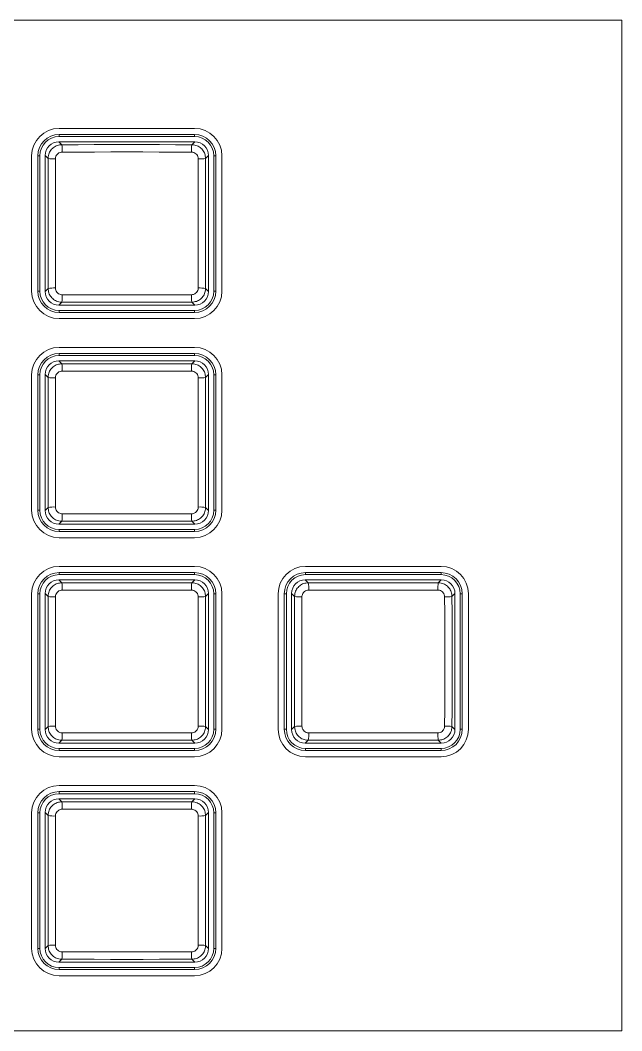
# Model space of a CAD drawing. Header units: millimetres. Extents: x 69 to 580, y 43 to 425.
# Drawn here: x 123.56 to 145.53, y 124.94 to 161.85 of the extents above; entities that cross this region are included whole.
import ezdxf

# ---------------------------------------------------------------- set-up
doc = ezdxf.new("R2010")
doc.units = ezdxf.units.MM

msp = doc.modelspace()

# ---------------------------------------------------------------- linework, layer by layer
at = {"color": 7, "linetype": 'Continuous', "lineweight": 15}
for p, q in [((76.5026, 161.8518), (145.5276, 161.8518)), ((145.5276, 161.8518), (145.5276, 124.9428)), ((129.9276, 157.9028), (124.9776, 157.9028)), ((124.9776, 157.6778), (129.9276, 157.6778)), ((124.9776, 157.6028), (124.9776, 157.6778)), ((129.9276, 157.6028), (124.9776, 157.6028)), ((129.9276, 157.6028), (129.9276, 157.6778)), ((124.9697, 157.4124), (125.0775, 157.3046)), ((124.9697, 157.4124), (129.9354, 157.4124)), ((129.8276, 157.3046), (129.9354, 157.4124)), ((123.9776, 156.9028), (123.9776, 151.9528)), ((124.2026, 151.9528), (124.2026, 156.9028)), ((124.2026, 156.9028), (124.2776, 156.9028)), ((124.2776, 156.9028), (124.2776, 151.9528)), ((124.5778, 156.8049), (124.47, 156.9127)), ((124.47, 151.947), (124.47, 156.9127)), ((130.4351, 156.9127), (130.3273, 156.8049)), ((130.4351, 156.9127), (130.4351, 151.947)), ((130.6276, 151.9528), (130.6276, 156.9028)), ((130.6276, 156.9028), (130.7026, 156.9028)), ((130.7026, 156.9028), (130.7026, 151.9528)), ((130.9276, 151.9528), (130.9276, 156.9028)), ((124.2026, 151.9528), (124.2776, 151.9528)), ((124.47, 151.947), (124.5778, 152.0548)), ((130.3273, 152.0548), (130.4351, 151.947)), ((130.6276, 151.9528), (130.7026, 151.9528)), ((125.0775, 151.5551), (124.9697, 151.4473)), ((129.9354, 151.4473), (124.9697, 151.4473)), ((129.9354, 151.4473), (129.8276, 151.5551)), ((124.9776, 151.1778), (124.9776, 151.2528)), ((124.9776, 151.2528), (129.9276, 151.2528)), ((129.9276, 151.1778), (124.9776, 151.1778)), ((129.9276, 151.1778), (129.9276, 151.2528)), ((124.9776, 150.9528), (129.9276, 150.9528)), ((129.9276, 149.9028), (124.9776, 149.9028)), ((124.9776, 149.6778), (129.9276, 149.6778)), ((124.9776, 149.6028), (124.9776, 149.6778)), ((129.9276, 149.6028), (124.9776, 149.6028)), ((129.9276, 149.6028), (129.9276, 149.6778)), ((124.9697, 149.4124), (125.0775, 149.3046)), ((124.9697, 149.4124), (129.9354, 149.4124)), ((129.8276, 149.3046), (129.9354, 149.4124)), ((123.9776, 148.9028), (123.9776, 143.9528)), ((124.2026, 143.9528), (124.2026, 148.9028)), ((124.2026, 148.9028), (124.2776, 148.9028)), ((124.2776, 148.9028), (124.2776, 143.9528)), ((124.5778, 148.8049), (124.47, 148.9127)), ((124.47, 143.947), (124.47, 148.9127)), ((130.4351, 148.9127), (130.3273, 148.8049)), ((130.4351, 148.9127), (130.4351, 143.947)), ((130.6276, 143.9528), (130.6276, 148.9028)), ((130.6276, 148.9028), (130.7026, 148.9028)), ((130.7026, 148.9028), (130.7026, 143.9528)), ((130.9276, 143.9528), (130.9276, 148.9028)), ((124.2026, 143.9528), (124.2776, 143.9528)), ((124.47, 143.947), (124.5778, 144.0548)), ((130.3273, 144.0548), (130.4351, 143.947)), ((130.6276, 143.9528), (130.7026, 143.9528)), ((125.0775, 143.5551), (124.9697, 143.4473)), ((129.9354, 143.4473), (124.9697, 143.4473)), ((124.9776, 143.1778), (124.9776, 143.2528)), ((124.9776, 143.2528), (129.9276, 143.2528)), ((129.9354, 143.4473), (129.8276, 143.5551)), ((129.9276, 143.1778), (129.9276, 143.2528)), ((129.9276, 143.1778), (124.9776, 143.1778)), ((124.9776, 142.9528), (129.9276, 142.9528)), ((129.9276, 141.9028), (124.9776, 141.9028)), ((138.9276, 141.9028), (133.9776, 141.9028)), ((124.9697, 141.4124), (125.0775, 141.3046)), ((124.9697, 141.4124), (129.9354, 141.4124)), ((124.9776, 141.6778), (129.9276, 141.6778)), ((124.9776, 141.6028), (124.9776, 141.6778)), ((129.9276, 141.6028), (124.9776, 141.6028)), ((129.8276, 141.3046), (129.9354, 141.4124)), ((129.9276, 141.6028), (129.9276, 141.6778)), ((133.9697, 141.4124), (134.0775, 141.3046)), ((133.9697, 141.4124), (138.9354, 141.4124)), ((133.9776, 141.6778), (138.9276, 141.6778)), ((133.9776, 141.6028), (133.9776, 141.6778)), ((138.9276, 141.6028), (133.9776, 141.6028)), ((138.8276, 141.3046), (138.9354, 141.4124)), ((138.9276, 141.6028), (138.9276, 141.6778)), ((123.9776, 140.9028), (123.9776, 135.9528)), ((124.2026, 135.9528), (124.2026, 140.9028)), ((124.2026, 140.9028), (124.2776, 140.9028)), ((124.2776, 140.9028), (124.2776, 135.9528)), ((124.5778, 140.8049), (124.47, 140.9127)), ((124.47, 135.947), (124.47, 140.9127)), ((130.4351, 140.9127), (130.3273, 140.8049)), ((130.4351, 140.9127), (130.4351, 135.947)), ((130.6276, 135.9528), (130.6276, 140.9028)), ((130.6276, 140.9028), (130.7026, 140.9028)), ((130.7026, 140.9028), (130.7026, 135.9528)), ((130.9276, 135.9528), (130.9276, 140.9028)), ((132.9776, 140.9028), (132.9776, 135.9528)), ((133.2026, 135.9528), (133.2026, 140.9028)), ((133.2026, 140.9028), (133.2776, 140.9028)), ((133.2776, 140.9028), (133.2776, 135.9528)), ((133.5778, 140.8049), (133.47, 140.9127)), ((133.47, 135.947), (133.47, 140.9127)), ((139.4351, 140.9127), (139.3273, 140.8049)), ((139.4351, 140.9127), (139.4351, 135.947)), ((139.6276, 135.9528), (139.6276, 140.9028)), ((139.6276, 140.9028), (139.7026, 140.9028)), ((139.7026, 140.9028), (139.7026, 135.9528)), ((139.9276, 135.9528), (139.9276, 140.9028)), ((124.2026, 135.9528), (124.2776, 135.9528)), ((124.47, 135.947), (124.5778, 136.0548)), ((130.3273, 136.0548), (130.4351, 135.947)), ((130.6276, 135.9528), (130.7026, 135.9528)), ((133.2026, 135.9528), (133.2776, 135.9528)), ((133.47, 135.947), (133.5778, 136.0548)), ((139.3273, 136.0548), (139.4351, 135.947)), ((139.6276, 135.9528), (139.7026, 135.9528)), ((125.0775, 135.5551), (124.9697, 135.4473)), ((129.9354, 135.4473), (129.8276, 135.5551)), ((134.0775, 135.5551), (133.9697, 135.4473)), ((138.9354, 135.4473), (138.8276, 135.5551)), ((129.9354, 135.4473), (124.9697, 135.4473)), ((124.9776, 135.1778), (124.9776, 135.2528)), ((124.9776, 135.2528), (129.9276, 135.2528)), ((129.9276, 135.1778), (124.9776, 135.1778)), ((129.9276, 135.1778), (129.9276, 135.2528)), ((138.9354, 135.4473), (133.9697, 135.4473)), ((133.9776, 135.1778), (133.9776, 135.2528)), ((133.9776, 135.2528), (138.9276, 135.2528)), ((138.9276, 135.1778), (133.9776, 135.1778)), ((138.9276, 135.1778), (138.9276, 135.2528)), ((124.9776, 134.9528), (129.9276, 134.9528)), ((133.9776, 134.9528), (138.9276, 134.9528)), ((129.9276, 133.9028), (124.9776, 133.9028)), ((124.9776, 133.6778), (129.9276, 133.6778)), ((124.9776, 133.6028), (124.9776, 133.6778)), ((129.9276, 133.6028), (129.9276, 133.6778)), ((124.9697, 133.4124), (125.0775, 133.3046)), ((124.9697, 133.4124), (129.9354, 133.4124)), ((129.9276, 133.6028), (124.9776, 133.6028)), ((129.8276, 133.3046), (129.9354, 133.4124)), ((123.9776, 132.9028), (123.9776, 127.9528)), ((124.2026, 127.9528), (124.2026, 132.9028)), ((124.2026, 132.9028), (124.2776, 132.9028)), ((124.2776, 132.9028), (124.2776, 127.9528)), ((124.5778, 132.8049), (124.47, 132.9127)), ((124.47, 127.947), (124.47, 132.9127)), ((130.4351, 132.9127), (130.3273, 132.8049)), ((130.4351, 132.9127), (130.4351, 127.947)), ((130.6276, 127.9528), (130.6276, 132.9028)), ((130.6276, 132.9028), (130.7026, 132.9028)), ((130.7026, 132.9028), (130.7026, 127.9528)), ((130.9276, 127.9528), (130.9276, 132.9028)), ((124.2026, 127.9528), (124.2776, 127.9528)), ((124.47, 127.947), (124.5778, 128.0548)), ((130.3273, 128.0548), (130.4351, 127.947)), ((130.6276, 127.9528), (130.7026, 127.9528)), ((125.0775, 127.5551), (124.9697, 127.4473)), ((129.9354, 127.4473), (124.9697, 127.4473)), ((129.9354, 127.4473), (129.8276, 127.5551)), ((124.9776, 127.1778), (124.9776, 127.2528)), ((124.9776, 127.2528), (129.9276, 127.2528)), ((129.9276, 127.1778), (124.9776, 127.1778)), ((129.9276, 127.1778), (129.9276, 127.2528)), ((124.9776, 126.9528), (129.9276, 126.9528)), ((145.5276, 124.9428), (76.5026, 124.9428))]:
    msp.add_line(p, q, dxfattribs=at)
at = {"color": 7, "linetype": 'Continuous', "lineweight": 15, "flags": 128}
for points in [[(125.0775, 157.3046), (125.6707, 157.3058), (126.2644, 157.3067), (126.8584, 157.3072), (127.4526, 157.3074), (128.0468, 157.3072), (128.6408, 157.3067), (129.2345, 157.3058), (129.8276, 157.3046)], [(129.8108, 157.0361), (129.2218, 157.0374), (128.6324, 157.0382), (128.0426, 157.0388), (127.4526, 157.0389), (126.8626, 157.0388), (126.2728, 157.0382), (125.6833, 157.0374), (125.0944, 157.0361)], [(124.5778, 152.0548), (124.5766, 152.648), (124.5757, 153.2417), (124.5752, 153.8357), (124.575, 154.4299), (124.5752, 155.0241), (124.5757, 155.6181), (124.5766, 156.2117), (124.5778, 156.8049)], [(124.8463, 156.7881), (124.8451, 156.1991), (124.8442, 155.6096), (124.8437, 155.0198), (124.8435, 154.4299), (124.8437, 153.8399), (124.8442, 153.2501), (124.8451, 152.6606), (124.8463, 152.0717)], [(130.0589, 152.0717), (130.0601, 152.6606), (130.0609, 153.2501), (130.0615, 153.8399), (130.0616, 154.4299), (130.0615, 155.0198), (130.0609, 155.6096), (130.0601, 156.1991), (130.0589, 156.7881)], [(130.3273, 156.8049), (130.3285, 156.2117), (130.3294, 155.6181), (130.3299, 155.0241), (130.3301, 154.4299), (130.3299, 153.8357), (130.3294, 153.2417), (130.3285, 152.648), (130.3273, 152.0548)], [(125.0944, 151.8236), (125.6833, 151.8224), (126.2728, 151.8215), (126.8626, 151.821), (127.4526, 151.8208), (128.0426, 151.821), (128.6324, 151.8215), (129.2218, 151.8224), (129.8108, 151.8236)], [(129.8276, 151.5551), (129.2345, 151.5539), (128.6408, 151.553), (128.0468, 151.5525), (127.4526, 151.5523), (126.8584, 151.5525), (126.2644, 151.553), (125.6707, 151.5539), (125.0775, 151.5551)], [(125.0775, 149.3046), (125.6707, 149.3058), (126.2644, 149.3067), (126.8584, 149.3072), (127.4526, 149.3074), (128.0468, 149.3072), (128.6408, 149.3067), (129.2345, 149.3058), (129.8276, 149.3046)], [(124.5778, 144.0548), (124.5766, 144.648), (124.5757, 145.2417), (124.5752, 145.8357), (124.575, 146.4299), (124.5752, 147.0241), (124.5757, 147.6181), (124.5766, 148.2117), (124.5778, 148.8049)], [(124.8463, 148.7881), (124.8451, 148.1991), (124.8442, 147.6096), (124.8437, 147.0198), (124.8435, 146.4299), (124.8437, 145.8399), (124.8442, 145.2501), (124.8451, 144.6606), (124.8463, 144.0717)], [(129.8108, 149.0361), (129.2218, 149.0374), (128.6324, 149.0382), (128.0426, 149.0388), (127.4526, 149.0389), (126.8626, 149.0388), (126.2728, 149.0382), (125.6833, 149.0374), (125.0944, 149.0361)], [(130.0589, 144.0717), (130.0601, 144.6606), (130.0609, 145.2501), (130.0615, 145.8399), (130.0616, 146.4299), (130.0615, 147.0198), (130.0609, 147.6096), (130.0601, 148.1991), (130.0589, 148.7881)], [(130.3273, 148.8049), (130.3285, 148.2117), (130.3294, 147.6181), (130.3299, 147.0241), (130.3301, 146.4299), (130.3299, 145.8357), (130.3294, 145.2417), (130.3285, 144.648), (130.3273, 144.0548)], [(125.0944, 143.8236), (125.6833, 143.8224), (126.2728, 143.8215), (126.8626, 143.821), (127.4526, 143.8208), (128.0426, 143.821), (128.6324, 143.8215), (129.2218, 143.8224), (129.8108, 143.8236)], [(129.8276, 143.5551), (129.2345, 143.5539), (128.6408, 143.553), (128.0468, 143.5525), (127.4526, 143.5523), (126.8584, 143.5525), (126.2644, 143.553), (125.6707, 143.5539), (125.0775, 143.5551)], [(125.0775, 141.3046), (125.6707, 141.3058), (126.2644, 141.3067), (126.8584, 141.3072), (127.4526, 141.3074), (128.0468, 141.3072), (128.6408, 141.3067), (129.2345, 141.3058), (129.8276, 141.3046)], [(129.8108, 141.0361), (129.2218, 141.0374), (128.6324, 141.0382), (128.0426, 141.0388), (127.4526, 141.0389), (126.8626, 141.0388), (126.2728, 141.0382), (125.6833, 141.0374), (125.0944, 141.0361)], [(134.0775, 141.3046), (134.6707, 141.3058), (135.2644, 141.3067), (135.8584, 141.3072), (136.4526, 141.3074), (137.0468, 141.3072), (137.6408, 141.3067), (138.2345, 141.3058), (138.8276, 141.3046)], [(138.8108, 141.0361), (138.2218, 141.0374), (137.6324, 141.0382), (137.0425, 141.0388), (136.4526, 141.0389), (135.8626, 141.0388), (135.2728, 141.0382), (134.6833, 141.0374), (134.0944, 141.0361)], [(124.5778, 136.0548), (124.5766, 136.648), (124.5757, 137.2417), (124.5752, 137.8357), (124.575, 138.4299), (124.5752, 139.0241), (124.5757, 139.6181), (124.5766, 140.2117), (124.5778, 140.8049)], [(124.8463, 140.7881), (124.8451, 140.1991), (124.8442, 139.6096), (124.8437, 139.0198), (124.8435, 138.4299), (124.8437, 137.8399), (124.8442, 137.2501), (124.8451, 136.6606), (124.8463, 136.0717)], [(130.0589, 136.0717), (130.0601, 136.6606), (130.0609, 137.2501), (130.0615, 137.8399), (130.0616, 138.4299), (130.0615, 139.0198), (130.0609, 139.6096), (130.0601, 140.1991), (130.0589, 140.7881)], [(130.3273, 140.8049), (130.3285, 140.2117), (130.3294, 139.6181), (130.3299, 139.0241), (130.3301, 138.4299), (130.3299, 137.8357), (130.3294, 137.2417), (130.3285, 136.648), (130.3273, 136.0548)], [(133.5778, 136.0548), (133.5766, 136.648), (133.5757, 137.2417), (133.5752, 137.8357), (133.575, 138.4299), (133.5752, 139.0241), (133.5757, 139.6181), (133.5766, 140.2117), (133.5778, 140.8049)], [(133.8463, 140.7881), (133.8451, 140.1991), (133.8442, 139.6096), (133.8437, 139.0198), (133.8435, 138.4299), (133.8437, 137.8399), (133.8442, 137.2501), (133.8451, 136.6606), (133.8463, 136.0717)], [(139.0589, 136.0717), (139.0601, 136.6606), (139.0609, 137.2501), (139.0615, 137.8399), (139.0616, 138.4299), (139.0615, 139.0198), (139.0609, 139.6096), (139.0601, 140.1991), (139.0589, 140.7881)], [(139.3273, 140.8049), (139.3285, 140.2117), (139.3294, 139.6181), (139.3299, 139.0241), (139.3301, 138.4299), (139.3299, 137.8357), (139.3294, 137.2417), (139.3285, 136.648), (139.3273, 136.0548)], [(129.8276, 135.5551), (129.2345, 135.5539), (128.6408, 135.553), (128.0468, 135.5525), (127.4526, 135.5523), (126.8584, 135.5525), (126.2644, 135.553), (125.6707, 135.5539), (125.0775, 135.5551)], [(125.0944, 135.8236), (125.6833, 135.8224), (126.2728, 135.8215), (126.8626, 135.821), (127.4526, 135.8208), (128.0426, 135.821), (128.6324, 135.8215), (129.2218, 135.8224), (129.8108, 135.8236)], [(138.8276, 135.5551), (138.2345, 135.5539), (137.6408, 135.553), (137.0468, 135.5525), (136.4526, 135.5523), (135.8584, 135.5525), (135.2644, 135.553), (134.6707, 135.5539), (134.0775, 135.5551)], [(134.0944, 135.8236), (134.6833, 135.8224), (135.2728, 135.8215), (135.8626, 135.821), (136.4526, 135.8208), (137.0425, 135.821), (137.6324, 135.8215), (138.2218, 135.8224), (138.8108, 135.8236)], [(125.0775, 133.3046), (125.6707, 133.3058), (126.2644, 133.3067), (126.8584, 133.3072), (127.4526, 133.3074), (128.0468, 133.3072), (128.6408, 133.3067), (129.2345, 133.3058), (129.8276, 133.3046)], [(129.8108, 133.0361), (129.2218, 133.0374), (128.6324, 133.0382), (128.0426, 133.0388), (127.4526, 133.0389), (126.8626, 133.0388), (126.2728, 133.0382), (125.6833, 133.0374), (125.0944, 133.0361)], [(124.5778, 128.0548), (124.5766, 128.648), (124.5757, 129.2417), (124.5752, 129.8357), (124.575, 130.4299), (124.5752, 131.0241), (124.5757, 131.6181), (124.5766, 132.2117), (124.5778, 132.8049)], [(124.8463, 132.7881), (124.8451, 132.1991), (124.8442, 131.6096), (124.8437, 131.0198), (124.8435, 130.4299), (124.8437, 129.8399), (124.8442, 129.2501), (124.8451, 128.6606), (124.8463, 128.0717)], [(130.0589, 128.0717), (130.0601, 128.6606), (130.0609, 129.2501), (130.0615, 129.8399), (130.0616, 130.4299), (130.0615, 131.0198), (130.0609, 131.6096), (130.0601, 132.1991), (130.0589, 132.7881)], [(130.3273, 132.8049), (130.3285, 132.2117), (130.3294, 131.6181), (130.3299, 131.0241), (130.3301, 130.4299), (130.3299, 129.8357), (130.3294, 129.2417), (130.3285, 128.648), (130.3273, 128.0548)], [(125.0944, 127.8236), (125.6833, 127.8224), (126.2728, 127.8215), (126.8626, 127.821), (127.4526, 127.8208), (128.0426, 127.821), (128.6324, 127.8215), (129.2218, 127.8224), (129.8108, 127.8236)], [(129.8276, 127.5551), (129.2345, 127.5539), (128.6408, 127.553), (128.0468, 127.5525), (127.4526, 127.5523), (126.8584, 127.5525), (126.2644, 127.553), (125.6707, 127.5539), (125.0775, 127.5551)]]:
    msp.add_lwpolyline(points, dxfattribs=at)
at = {"color": 7, "linetype": 'Continuous', "lineweight": 15}
for centre, radius, start, end in [((124.9776, 156.9028), 1, 90, 180), ((124.9776, 156.9028), 0.775, 90, 180), ((124.9776, 156.9028), 0.7, 90, 180), ((129.9276, 156.9028), 1, 0, 90), ((129.9276, 156.9028), 0.775, 0, 90), ((129.9276, 156.9028), 0.7, 0, 90), ((123.9821, 157.1011), 1.1142, 356.6573, 10.52369), ((130.9231, 157.1011), 1.1142, 169.47631, 183.3427), ((124.7813, 157.9004), 1.1142, 259.47631, 273.3427), ((130.1238, 157.9004), 1.1142, 266.65738, 280.5237), ((124.7813, 150.9594), 1.1142, 86.6573, 100.52369), ((130.1238, 150.9594), 1.1142, 79.4763, 93.34262), ((124.9776, 151.9528), 1, 180, 270), ((124.9776, 151.9528), 0.775, 180, 270), ((124.9776, 151.9528), 0.7, 180, 270), ((123.9821, 151.7586), 1.1141, 349.47601, 3.34296), ((130.923, 151.7586), 1.1141, 176.65704, 190.52399), ((129.9276, 151.9528), 1, 270, 0), ((129.9276, 151.9528), 0.775, 270, 0), ((129.9276, 151.9528), 0.7, 270, 0), ((124.9776, 148.9028), 1, 90, 180), ((129.9276, 148.9028), 1, 0, 90), ((124.9776, 148.9028), 0.775, 90, 180), ((124.9776, 148.9028), 0.7, 90, 180), ((129.9276, 148.9028), 0.775, 0, 90), ((129.9276, 148.9028), 0.7, 0, 90), ((123.9821, 149.1011), 1.1142, 356.6572, 10.52388), ((130.923, 149.1011), 1.1142, 169.47612, 183.3428), ((124.7813, 149.9005), 1.1143, 259.47755, 273.34226), ((130.1238, 149.9005), 1.1143, 266.65782, 280.52247), ((124.9776, 143.9528), 1, 180, 270), ((124.9776, 143.9528), 0.775, 180, 270), ((124.9776, 143.9528), 0.7, 180, 270), ((124.7813, 142.9592), 1.1143, 86.65811, 100.52287), ((129.9276, 143.9528), 1, 270, 0), ((129.9276, 143.9528), 0.775, 270, 0), ((129.9276, 143.9528), 0.7, 270, 0), ((130.1238, 142.9592), 1.1143, 79.47711, 93.34181), ((123.9821, 143.7586), 1.1142, 349.47629, 3.34268), ((130.9231, 143.7586), 1.1142, 176.65732, 190.52371), ((124.9776, 140.9028), 1, 90, 180), ((129.9276, 140.9028), 1, 0, 90), ((133.9776, 140.9028), 1, 90, 180), ((138.9276, 140.9028), 1, 0, 90), ((124.9776, 140.9028), 0.775, 90, 180), ((124.9776, 140.9028), 0.7, 90, 180), ((129.9276, 140.9028), 0.775, 0, 90), ((129.9276, 140.9028), 0.7, 0, 90), ((133.9776, 140.9028), 0.775, 90, 180), ((133.9776, 140.9028), 0.7, 90, 180), ((138.9276, 140.9028), 0.775, 0, 90), ((138.9276, 140.9028), 0.7, 0, 90), ((123.9821, 141.1011), 1.1142, 356.65727, 10.52376), ((130.9231, 141.1011), 1.1142, 169.47624, 183.34273), ((132.9822, 141.1011), 1.114, 356.65642, 10.52461), ((139.9231, 141.1011), 1.1142, 169.47624, 183.34273), ((124.7813, 141.9005), 1.1143, 259.47755, 273.34226), ((130.1238, 141.9005), 1.1143, 266.65782, 280.52247), ((133.7813, 141.9005), 1.1144, 259.47765, 273.34216), ((139.1238, 141.9005), 1.1143, 266.65782, 280.52247), ((124.9776, 135.9528), 1, 180, 270), ((124.9776, 135.9528), 0.775, 180, 270), ((124.9776, 135.9528), 0.7, 180, 270), ((124.7813, 134.9593), 1.1143, 86.65753, 100.52266), ((129.9276, 135.9528), 1, 270, 0), ((129.9276, 135.9528), 0.775, 270, 0), ((129.9276, 135.9528), 0.7, 270, 0), ((130.1238, 134.9593), 1.1143, 79.47732, 93.34239), ((133.9776, 135.9528), 1, 180, 270), ((133.9776, 135.9528), 0.775, 180, 270), ((133.9776, 135.9528), 0.7, 180, 270), ((133.7813, 134.9592), 1.1143, 86.65763, 100.52256), ((138.9276, 135.9528), 1, 270, 0), ((138.9276, 135.9528), 0.775, 270, 0), ((138.9276, 135.9528), 0.7, 270, 0), ((139.1238, 134.9593), 1.1143, 79.47732, 93.34239), ((123.9821, 135.7586), 1.1142, 349.4762, 3.34274), ((130.9231, 135.7586), 1.1142, 176.65726, 190.5238), ((132.9822, 135.7586), 1.114, 349.47536, 3.34359), ((139.9231, 135.7586), 1.1142, 176.65726, 190.5238), ((124.9776, 132.9028), 1, 90, 180), ((124.9776, 132.9028), 0.775, 90, 180), ((129.9276, 132.9028), 1, 0, 90), ((129.9276, 132.9028), 0.775, 0, 90), ((124.9776, 132.9028), 0.7, 90, 180), ((123.9821, 133.1011), 1.1142, 356.6572, 10.52386), ((130.9231, 133.1011), 1.1142, 169.47614, 183.3428), ((129.9276, 132.9028), 0.7, 0, 90), ((124.7813, 133.9006), 1.1144, 259.47817, 273.34164), ((130.1238, 133.9006), 1.1144, 266.65844, 280.52185), ((124.9776, 127.9528), 1, 180, 270), ((124.9776, 127.9528), 0.775, 180, 270), ((124.9776, 127.9528), 0.7, 180, 270), ((124.7813, 126.9592), 1.1144, 86.65814, 100.52225), ((123.9821, 127.7586), 1.1142, 349.47617, 3.34277), ((130.9231, 127.7586), 1.1142, 176.65723, 190.52383), ((129.9276, 127.9528), 1, 270, 0), ((129.9276, 127.9528), 0.775, 270, 0), ((129.9276, 127.9528), 0.7, 270, 0), ((130.1238, 126.9592), 1.1144, 79.47773, 93.34178)]:
    msp.add_arc(centre, radius, start, end, dxfattribs=at)
for centre, major_axis in [((124.9703, 156.9121), (-0.354, 0.354)), ((129.9348, 156.9121), (0.354, 0.354)), ((124.9703, 151.9476), (-0.354, -0.354)), ((129.9348, 151.9476), (0.354, -0.354)), ((124.9703, 148.9121), (-0.354, 0.354)), ((129.9348, 148.9121), (0.354, 0.354)), ((124.9703, 143.9476), (-0.354, -0.354)), ((129.9348, 143.9476), (0.354, -0.354)), ((124.9703, 140.9121), (-0.354, 0.354)), ((129.9348, 140.9121), (0.354, 0.354)), ((133.9703, 140.9121), (-0.354, 0.354)), ((138.9348, 140.9121), (0.354, 0.354)), ((124.9703, 135.9476), (-0.354, -0.354)), ((129.9348, 135.9476), (0.354, -0.354)), ((133.9703, 135.9476), (-0.354, -0.354)), ((138.9348, 135.9476), (0.354, -0.354)), ((124.9703, 132.9121), (-0.354, 0.354)), ((129.9348, 132.9121), (0.354, 0.354)), ((124.9703, 127.9476), (-0.354, -0.354)), ((129.9348, 127.9476), (0.354, -0.354))]:
    msp.add_ellipse(centre, major_axis=major_axis, ratio=0.9987828, start_param=5.4983961, end_param=7.0679745, dxfattribs=at)
for points, knots in [([(124.5778, 156.8049), (124.5803, 156.8417), (124.5866, 156.9344), (124.6465, 157.0747), (124.7595, 157.2015), (124.9092, 157.2878), (125.0214, 157.299), (125.0775, 157.3046)], [0, 0, 0, 0, 0.1411793, 0.3557853, 0.5704635, 0.7852598, 1, 1, 1, 1]), ([(129.8276, 157.3046), (129.8644, 157.3021), (129.9571, 157.2959), (130.0974, 157.2359), (130.2242, 157.1229), (130.3105, 156.9733), (130.3217, 156.861), (130.3273, 156.8049)], [0, 0, 0, 0, 0.1411792, 0.3557851, 0.5704632, 0.7852552, 1, 1, 1, 1]), ([(125.0944, 157.0361), (125.0665, 157.0333), (125.0108, 157.0277), (124.9366, 156.9849), (124.8805, 156.9219), (124.8507, 156.8523), (124.8475, 156.8063), (124.8463, 156.7881)], [0, 0, 0, 0, 0.2147683, 0.4295464, 0.6442016, 0.8587955, 1, 1, 1, 1]), ([(130.0589, 156.7881), (130.0561, 156.8159), (130.0505, 156.8716), (130.0076, 156.9459), (129.9447, 157.002), (129.875, 157.0318), (129.829, 157.0349), (129.8108, 157.0361)], [0, 0, 0, 0, 0.21476958, 0.42954728, 0.64420215, 0.85879576, 1, 1, 1, 1]), ([(124.8463, 152.0717), (124.8491, 152.0438), (124.8547, 151.9881), (124.8976, 151.9139), (124.9605, 151.8578), (125.0302, 151.828), (125.0761, 151.8248), (125.0944, 151.8236)], [0, 0, 0, 0, 0.2147683, 0.4295464, 0.6442016, 0.8587955, 1, 1, 1, 1]), ([(129.8108, 151.8236), (129.8386, 151.8264), (129.8943, 151.832), (129.9686, 151.8748), (130.0247, 151.9378), (130.0545, 152.0074), (130.0576, 152.0534), (130.0589, 152.0717)], [0, 0, 0, 0, 0.2147681, 0.4295459, 0.6442009, 0.8587946, 1, 1, 1, 1]), ([(125.0775, 151.5551), (125.0408, 151.5576), (124.9481, 151.5639), (124.8078, 151.6238), (124.681, 151.7368), (124.5947, 151.8865), (124.5835, 151.9987), (124.5778, 152.0548)], [0, 0, 0, 0, 0.1411797, 0.3557817, 0.5704625, 0.7852593, 1, 1, 1, 1]), ([(130.3273, 152.0548), (130.3248, 152.018), (130.3186, 151.9254), (130.2586, 151.785), (130.1456, 151.6583), (129.996, 151.572), (129.8837, 151.5607), (129.8276, 151.5551)], [0, 0, 0, 0, 0.1411794, 0.3557811, 0.5704631, 0.7852554, 1, 1, 1, 1]), ([(124.5778, 148.8049), (124.5803, 148.8417), (124.5866, 148.9344), (124.6465, 149.0747), (124.7595, 149.2015), (124.9092, 149.2878), (125.0214, 149.299), (125.0775, 149.3046)], [0, 0, 0, 0, 0.1411838, 0.355785, 0.5704646, 0.7852606, 1, 1, 1, 1]), ([(129.8276, 149.3046), (129.8644, 149.3021), (129.9571, 149.2959), (130.0974, 149.2359), (130.2242, 149.1229), (130.3105, 148.9733), (130.3217, 148.861), (130.3273, 148.8049)], [0, 0, 0, 0, 0.14117917, 0.35578492, 0.57046134, 0.78525533, 1, 1, 1, 1]), ([(125.0944, 149.0361), (125.0665, 149.0333), (125.0108, 149.0277), (124.9366, 148.9849), (124.8805, 148.9219), (124.8507, 148.8523), (124.8475, 148.8063), (124.8463, 148.7881)], [0, 0, 0, 0, 0.2147688, 0.4295465, 0.6441977, 0.8587958, 1, 1, 1, 1]), ([(130.0589, 148.7881), (130.0561, 148.8159), (130.0505, 148.8716), (130.0076, 148.9459), (129.9447, 149.002), (129.875, 149.0318), (129.829, 149.0349), (129.8108, 149.0361)], [0, 0, 0, 0, 0.21476976, 0.42954763, 0.64419949, 0.8587951, 1, 1, 1, 1]), ([(125.0775, 143.5551), (125.0408, 143.5576), (124.9481, 143.5639), (124.8078, 143.6238), (124.681, 143.7368), (124.5947, 143.8865), (124.5835, 143.9987), (124.5778, 144.0548)], [0, 0, 0, 0, 0.1411798, 0.3557807, 0.5704627, 0.7852572, 1, 1, 1, 1]), ([(124.8463, 144.0717), (124.8491, 144.0438), (124.8547, 143.9881), (124.8976, 143.9139), (124.9605, 143.8578), (125.0302, 143.828), (125.0761, 143.8248), (125.0944, 143.8236)], [0, 0, 0, 0, 0.2147725, 0.4295459, 0.6442006, 0.8587959, 1, 1, 1, 1]), ([(129.8108, 143.8236), (129.8386, 143.8264), (129.8943, 143.832), (129.9686, 143.8748), (130.0247, 143.9378), (130.0545, 144.0074), (130.0576, 144.0534), (130.0589, 144.0717)], [0, 0, 0, 0, 0.2147673, 0.4295467, 0.6441974, 0.8587903, 1, 1, 1, 1]), ([(130.3273, 144.0548), (130.3248, 144.018), (130.3186, 143.9254), (130.2586, 143.785), (130.1456, 143.6583), (129.996, 143.572), (129.8837, 143.5607), (129.8276, 143.5551)], [0, 0, 0, 0, 0.1411816, 0.3557829, 0.5704645, 0.7852553, 1, 1, 1, 1]), ([(124.5778, 140.8049), (124.5803, 140.8417), (124.5866, 140.9344), (124.6465, 141.0747), (124.7595, 141.2015), (124.9092, 141.2878), (125.0214, 141.299), (125.0775, 141.3046)], [0, 0, 0, 0, 0.14118147, 0.3557849, 0.57046458, 0.78526054, 1, 1, 1, 1]), ([(125.0944, 141.0361), (125.0665, 141.0333), (125.0108, 141.0277), (124.9366, 140.9849), (124.8805, 140.9219), (124.8507, 140.8523), (124.8475, 140.8063), (124.8463, 140.7881)], [0, 0, 0, 0, 0.2147686, 0.4295492, 0.6442011, 0.8587953, 1, 1, 1, 1]), ([(130.0589, 140.7881), (130.0561, 140.8159), (130.0505, 140.8716), (130.0076, 140.9459), (129.9447, 141.002), (129.875, 141.0318), (129.829, 141.0349), (129.8108, 141.0361)], [0, 0, 0, 0, 0.2147701, 0.4295441, 0.6441995, 0.8587954, 1, 1, 1, 1]), ([(129.8276, 141.3046), (129.8644, 141.3021), (129.9571, 141.2959), (130.0974, 141.2359), (130.2242, 141.1229), (130.3105, 140.9733), (130.3217, 140.861), (130.3273, 140.8049)], [0, 0, 0, 0, 0.1411793, 0.3557852, 0.5704634, 0.7852575, 1, 1, 1, 1]), ([(133.5778, 140.8049), (133.5803, 140.8417), (133.5866, 140.9344), (133.6465, 141.0747), (133.7595, 141.2015), (133.9092, 141.2878), (134.0214, 141.299), (134.0775, 141.3046)], [0, 0, 0, 0, 0.1411824, 0.3557864, 0.5704634, 0.78526, 1, 1, 1, 1]), ([(134.0944, 141.0361), (134.0665, 141.0333), (134.0108, 141.0277), (133.9366, 140.9849), (133.8805, 140.9219), (133.8507, 140.8523), (133.8475, 140.8063), (133.8463, 140.7881)], [0, 0, 0, 0, 0.2147686, 0.4295492, 0.6442011, 0.8587953, 1, 1, 1, 1]), ([(139.0589, 140.7881), (139.0561, 140.8159), (139.0505, 140.8716), (139.0076, 140.9459), (138.9447, 141.002), (138.875, 141.0318), (138.829, 141.0349), (138.8108, 141.0361)], [0, 0, 0, 0, 0.2147697, 0.4295434, 0.6441912, 0.8587957, 1, 1, 1, 1]), ([(138.8276, 141.3046), (138.8644, 141.3021), (138.9571, 141.2959), (139.0974, 141.2359), (139.2242, 141.1229), (139.3105, 140.9733), (139.3217, 140.861), (139.3273, 140.8049)], [0, 0, 0, 0, 0.141184, 0.3557854, 0.5704635, 0.7852576, 1, 1, 1, 1]), ([(125.0775, 135.5551), (125.0408, 135.5576), (124.9481, 135.5639), (124.8078, 135.6238), (124.681, 135.7368), (124.5947, 135.8865), (124.5835, 135.9987), (124.5778, 136.0548)], [0, 0, 0, 0, 0.14117956, 0.35578083, 0.57046278, 0.78525612, 1, 1, 1, 1]), ([(124.8463, 136.0717), (124.8491, 136.0438), (124.8547, 135.9881), (124.8976, 135.9139), (124.9605, 135.8578), (125.0302, 135.828), (125.0761, 135.8248), (125.0944, 135.8236)], [0, 0, 0, 0, 0.2147686, 0.4295449, 0.6441989, 0.858795, 1, 1, 1, 1]), ([(129.8108, 135.8236), (129.8386, 135.8264), (129.8943, 135.832), (129.9686, 135.8748), (130.0247, 135.9378), (130.0545, 136.0074), (130.0576, 136.0534), (130.0589, 136.0717)], [0, 0, 0, 0, 0.2147684, 0.4295474, 0.6441987, 0.8587946, 1, 1, 1, 1]), ([(130.3273, 136.0548), (130.3248, 136.018), (130.3186, 135.9254), (130.2586, 135.785), (130.1456, 135.6583), (129.996, 135.572), (129.8837, 135.5607), (129.8276, 135.5551)], [0, 0, 0, 0, 0.1411815, 0.3557838, 0.5704644, 0.7852556, 1, 1, 1, 1]), ([(134.0775, 135.5551), (134.0408, 135.5576), (133.9481, 135.5639), (133.8078, 135.6238), (133.681, 135.7368), (133.5947, 135.8865), (133.5835, 135.9987), (133.5778, 136.0548)], [0, 0, 0, 0, 0.14117956, 0.35578083, 0.57046278, 0.78525612, 1, 1, 1, 1]), ([(133.8463, 136.0717), (133.8491, 136.0438), (133.8547, 135.9881), (133.8976, 135.9139), (133.9605, 135.8578), (134.0302, 135.828), (134.0761, 135.8248), (134.0944, 135.8236)], [0, 0, 0, 0, 0.2147686, 0.4295449, 0.6441989, 0.858795, 1, 1, 1, 1]), ([(138.8108, 135.8236), (138.8386, 135.8264), (138.8943, 135.832), (138.9686, 135.8748), (139.0247, 135.9378), (139.0545, 136.0074), (139.0576, 136.0534), (139.0589, 136.0717)], [0, 0, 0, 0, 0.2147684, 0.4295474, 0.6441987, 0.8587946, 1, 1, 1, 1]), ([(139.3273, 136.0548), (139.3248, 136.018), (139.3186, 135.9254), (139.2586, 135.785), (139.1456, 135.6583), (138.996, 135.572), (138.8837, 135.5607), (138.8276, 135.5551)], [0, 0, 0, 0, 0.1411815, 0.3557838, 0.5704644, 0.7852556, 1, 1, 1, 1]), ([(124.5778, 132.8049), (124.5803, 132.8417), (124.5866, 132.9344), (124.6465, 133.0747), (124.7595, 133.2015), (124.9092, 133.2878), (125.0214, 133.299), (125.0775, 133.3046)], [0, 0, 0, 0, 0.14118267, 0.35578392, 0.57046452, 0.78526051, 1, 1, 1, 1]), ([(129.8276, 133.3046), (129.8644, 133.3021), (129.9571, 133.2959), (130.0974, 133.2359), (130.2242, 133.1229), (130.3105, 132.9733), (130.3217, 132.861), (130.3273, 132.8049)], [0, 0, 0, 0, 0.1411792, 0.3557851, 0.5704624, 0.7852564, 1, 1, 1, 1]), ([(125.0944, 133.0361), (125.0665, 133.0333), (125.0108, 133.0277), (124.9366, 132.9849), (124.8805, 132.9219), (124.8507, 132.8523), (124.8475, 132.8063), (124.8463, 132.7881)], [0, 0, 0, 0, 0.2147681, 0.4295482, 0.6441996, 0.8587933, 1, 1, 1, 1]), ([(130.0589, 132.7881), (130.0561, 132.8159), (130.0505, 132.8716), (130.0076, 132.9459), (129.9447, 133.002), (129.875, 133.0318), (129.829, 133.0349), (129.8108, 133.0361)], [0, 0, 0, 0, 0.2147722, 0.429546, 0.6441996, 0.8587953, 1, 1, 1, 1]), ([(125.0775, 127.5551), (125.0408, 127.5576), (124.9481, 127.5639), (124.8078, 127.6238), (124.681, 127.7368), (124.5947, 127.8865), (124.5835, 127.9987), (124.5778, 128.0548)], [0, 0, 0, 0, 0.14117945, 0.35578089, 0.57046239, 0.78525618, 1, 1, 1, 1]), ([(124.8463, 128.0717), (124.8491, 128.0438), (124.8547, 127.9881), (124.8976, 127.9139), (124.9605, 127.8578), (125.0302, 127.828), (125.0761, 127.8248), (125.0944, 127.8236)], [0, 0, 0, 0, 0.2147708, 0.4295447, 0.6441993, 0.8587952, 1, 1, 1, 1]), ([(129.8108, 127.8236), (129.8386, 127.8264), (129.8943, 127.832), (129.9686, 127.8748), (130.0247, 127.9378), (130.0545, 128.0074), (130.0576, 128.0534), (130.0589, 128.0717)], [0, 0, 0, 0, 0.2147682, 0.4295468, 0.6441979, 0.8587924, 1, 1, 1, 1]), ([(130.3273, 128.0548), (130.3248, 128.018), (130.3186, 127.9254), (130.2586, 127.785), (130.1456, 127.6583), (129.996, 127.572), (129.8837, 127.5607), (129.8276, 127.5551)], [0, 0, 0, 0, 0.14118203, 0.35578378, 0.57046431, 0.78525578, 1, 1, 1, 1])]:
    msp.add_open_spline(points, degree=3, knots=knots, dxfattribs=at)

doc.saveas('drawing.dxf')
